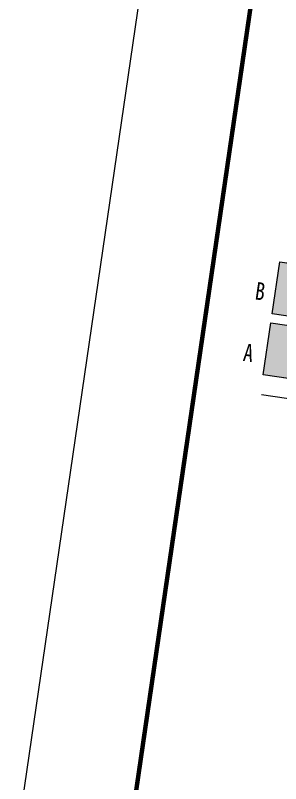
# Model space of a CAD drawing. Header units: inches. Extents: x -414268 to 632271, y -366004 to 318730.
# Drawn here: x -352790 to -334870, y 158990 to 210789 of the extents above; entities that cross this region are included whole.
import ezdxf

# ---------------------------------------------------------------- set-up
doc = ezdxf.new("R2010")
doc.units = ezdxf.units.IN
doc.header["$LTSCALE"] = 1200
doc.header["$MEASUREMENT"] = 0
doc.layers.get('0').update_dxf_attribs({"linetype": 'CONTINUOUS', "lineweight": 0})
doc.layers.add('PUB_TITLE', color=7, linetype='CONTINUOUS', lineweight=0)
doc.styles.add('-黑体', font='simhei.ttf', dxfattribs={"width": 0.8})

msp = doc.modelspace()

# ---------------------------------------------------------------- hatches: boundary and pattern name
for points in [[(-323649.3279633955, 192527.8051836646), (-334928.2647294709, 194177.365900538), (-335441.8475077049, 190665.7233034539), (-324162.9107416294, 189016.1625865805)], [(-324763.7512332307, 184907.891919014), (-324250.1684549836, 188419.5345161761), (-335529.1052216687, 190069.0952329589), (-336042.6879998934, 186557.4526357935)]]:
    msp.add_hatch(color=250).paths.add_polyline_path(points)

# ---------------------------------------------------------------- linework, layer by layer
at = {"color": 250}
for points in [[(-307348.7067309801, 186557.0610777711), (-335441.8475076809, 190665.7233034504), (-334928.2647294709, 194177.365900538), (-306835.1239527695, 190068.7036748587), (-307348.70673098, 186557.0610777712)], [(-324162.9107426722, 189016.1625869731), (-335441.8475087606, 190665.7233037574), (-334928.2647305538, 194177.3659008455), (-323649.3279644655, 192527.8051840612), (-324162.9107426722, 189016.1625869731)], [(-324162.9107426725, 189016.1625869731), (-335441.8475087606, 190665.7233037574), (-334928.264730554, 194177.3659008455), (-323649.3279644658, 192527.8051840613), (-324162.9107426725, 189016.1625869731)], [(-335529.1052212318, 190069.0952331985), (-307435.9644439088, 185960.4330074005), (-307949.5472221337, 182448.7904102351), (-336042.6879994562, 186557.4526360331), (-335529.1052212317, 190069.0952331985)], [(-335529.1052216687, 190069.0952329589), (-324250.1684549829, 188419.5345161759), (-324763.7512332078, 184907.8919190107), (-336042.6879998935, 186557.4526357935), (-335529.1052216687, 190069.0952329589)]]:
    msp.add_lwpolyline(points, dxfattribs=at)
at = {"color": 6}
msp.add_lwpolyline([(-287940.560409955, 193591.5607804683), (-307610.2472526548, 181019.0489707852), (-336173.3257741713, 185196.440267587)], dxfattribs=at)
at = {"layer": 'PUB_TITLE'}
msp.add_lwpolyline([(-352790.2356665141, 154546.4601297847), (-334556.5275621571, 279220.1618029027), (-158232.2923387473, 253432.4889124552), (-176466.0004431042, 128758.7872393372)], close=True, dxfattribs=at)
at = {"layer": 'PUB_TITLE', "const_width": 300.0000000010631}
msp.add_lwpolyline([(-344935.0460882485, 156429.5418300758), (-179000.2860042651, 132161.3446149913), (-161634.8497144017, 250898.2033512942), (-327569.6097983849, 275166.4005663787)], close=True, dxfattribs=at)

# ---------------------------------------------------------------- texts
at = {"color": 1, "style": '-黑体', "width": 0.8}
for s, p in [('B', (-336655.07379802, 191649.0539369774)), ('A', (-337446.899410159, 187496.8773723751))]:
    msp.add_text(s, height=1190.718722742972, rotation=351.6793996837307, dxfattribs=at).set_placement(p)

doc.saveas('drawing.dxf')
